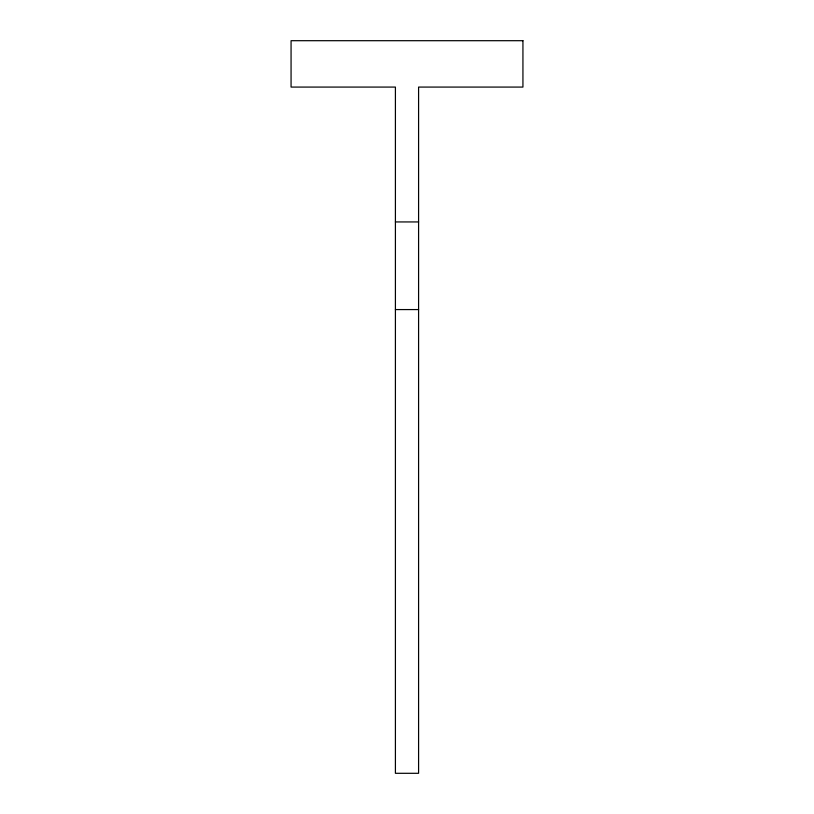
<?xml version="1.0" encoding="UTF-8"?>
<svg xmlns="http://www.w3.org/2000/svg" width="814" height="814" viewBox="0 0 814 814"><rect width="100%" height="100%" fill="white"/><g stroke="black" fill="none" stroke-linecap="round" stroke-linejoin="round"><path stroke-width="1.22" d="M395.411 221.937L418.589 221.937M395.411 309.574L418.589 309.574M522.934 40.7L291.066 40.7L291.066 87.078L395.411 87.078L395.411 773.3L418.589 773.3L418.589 87.078L522.934 87.078L522.934 40.7"/></g></svg>
